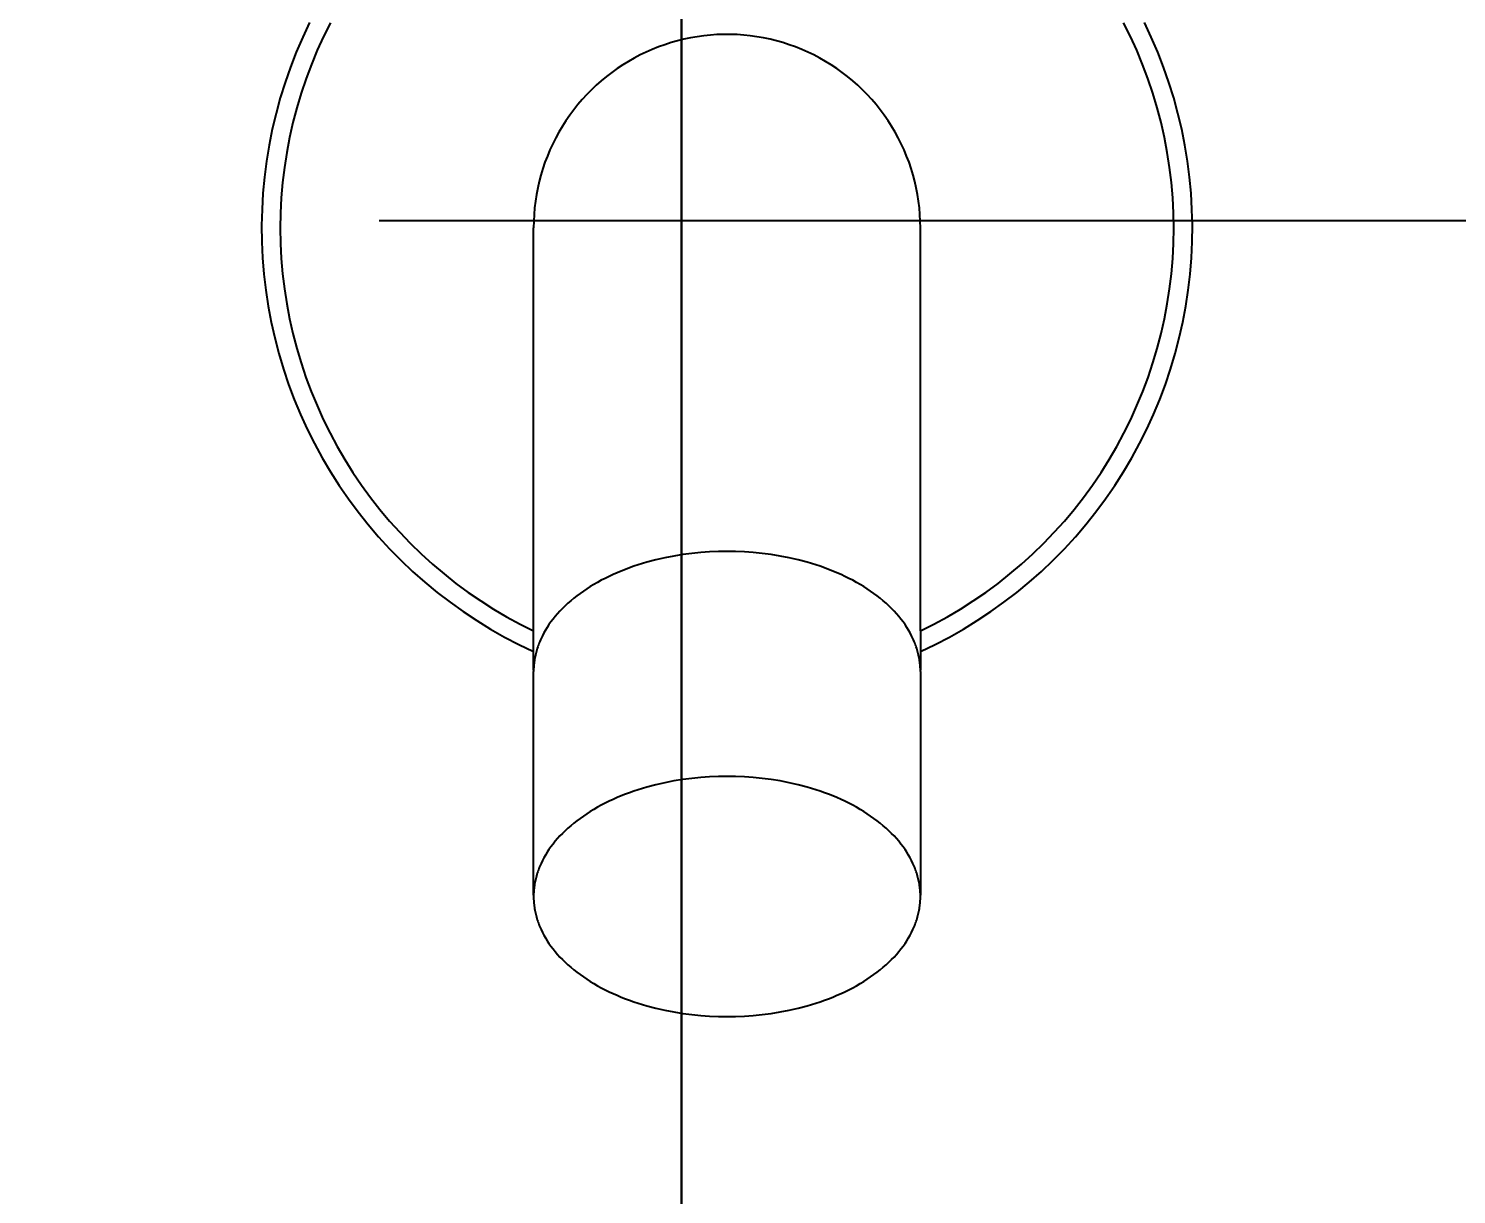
# Model space of a CAD drawing. Header units: metres. Extents: x 198 to 412, y -54 to 17.
# Drawn here: x 271.1131 to 271.2051, y -25.5512 to -25.476 of the extents above; entities that cross this region are included whole.
import ezdxf

# ---------------------------------------------------------------- set-up
doc = ezdxf.new("R2010")
doc.units = ezdxf.units.M
doc.header["$LTSCALE"] = 10
for name, color, linetype in [('01', 1, 'Continuous'), ('HT-253', 253, 'Continuous'), ('TCOTA', 1, 'Continuous'), ('TM-REVEST', 252, 'Continuous')]:
    doc.layers.add(name, color=color, linetype=linetype)
doc.styles.add('ARIAL', font='arial.ttf')
doc.dimstyles.new('ST-COTA-25', dxfattribs={"dimscale": 0.25, "dimtxt": 0.18, "dimasz": 0.1, "dimexe": 0.18, "dimexo": 0.0625, "dimgap": 0.09, "dimtad": 1, "dimzin": 4, "dimdsep": 46, "dimtxsty": 'ARIAL', "dimblk1": 'COTA_N', "dimblk2": 'COTA_N', "dimsah": 1, "dimcen": 0.09, "dimclrd": 8, "dimclre": 8, "dimclrt": 1, "dimadec": 0, "dimazin": 0, "dimtfac": 1, "dimtix": 1, "dimtmove": 0, "dimatfit": 3, "dimldrblk": 'COTA_N', "dimfxl": 0.18, "dimtolj": 1, "dimtzin": 0, "dimarcsym": 0})

# ---------------------------------------------------------------- blocks, each defined once
blk = doc.blocks.new('juego de ducha california')
for p, q in [((493.227777, 11757.264455, 0), (493.227333, 11757.263511, 0)), ((493.229117, 11757.264446, 0), (493.22868, 11757.263565, 0)), ((493.280697, 11757.263565, 0), (493.28026, 11757.264446, 0)), ((493.282044, 11757.263511, 0), (493.281599, 11757.264455, 0)), ((493.227333, 11757.263511, 0), (493.226921, 11757.262553, 0)), ((493.22868, 11757.263565, 0), (493.228273, 11757.26267, 0)), ((493.250672, 11757.263032, 0), (493.250267, 11757.262886, 0)), ((493.251082, 11757.263163, 0), (493.250672, 11757.263032, 0)), ((493.251496, 11757.263281, 0), (493.251082, 11757.263163, 0)), ((493.251914, 11757.263384, 0), (493.251496, 11757.263281, 0)), ((493.252335, 11757.263472, 0), (493.251914, 11757.263384, 0)), ((493.252759, 11757.263546, 0), (493.252335, 11757.263472, 0)), ((493.253186, 11757.263605, 0), (493.252759, 11757.263546, 0)), ((493.253614, 11757.26365, 0), (493.253186, 11757.263605, 0)), ((493.254043, 11757.263679, 0), (493.253614, 11757.26365, 0)), ((493.254473, 11757.263694, 0), (493.254043, 11757.263679, 0)), ((493.254904, 11757.263694, 0), (493.254473, 11757.263694, 0)), ((493.255334, 11757.263679, 0), (493.254904, 11757.263694, 0)), ((493.255763, 11757.26365, 0), (493.255334, 11757.263679, 0)), ((493.256191, 11757.263605, 0), (493.255763, 11757.26365, 0)), ((493.256618, 11757.263546, 0), (493.256191, 11757.263605, 0)), ((493.257042, 11757.263472, 0), (493.256618, 11757.263546, 0)), ((493.257463, 11757.263384, 0), (493.257042, 11757.263472, 0)), ((493.257881, 11757.263281, 0), (493.257463, 11757.263384, 0)), ((493.258295, 11757.263163, 0), (493.257881, 11757.263281, 0)), ((493.258705, 11757.263032, 0), (493.258295, 11757.263163, 0)), ((493.25911, 11757.262886, 0), (493.258705, 11757.263032, 0)), ((493.281104, 11757.26267, 0), (493.280697, 11757.263565, 0)), ((493.282456, 11757.262553, 0), (493.282044, 11757.263511, 0)), ((493.226921, 11757.262553, 0), (493.226543, 11757.26158, 0)), ((493.228273, 11757.26267, 0), (493.227896, 11757.261762, 0)), ((493.248704, 11757.262166, 0), (493.24833, 11757.261953, 0)), ((493.249085, 11757.262366, 0), (493.248704, 11757.262166, 0)), ((493.249473, 11757.262553, 0), (493.249085, 11757.262366, 0)), ((493.249867, 11757.262726, 0), (493.249473, 11757.262553, 0)), ((493.250267, 11757.262886, 0), (493.249867, 11757.262726, 0)), ((493.25951, 11757.262726, 0), (493.25911, 11757.262886, 0)), ((493.259904, 11757.262553, 0), (493.25951, 11757.262726, 0)), ((493.260292, 11757.262366, 0), (493.259904, 11757.262553, 0)), ((493.260673, 11757.262166, 0), (493.260292, 11757.262366, 0)), ((493.261047, 11757.261953, 0), (493.260673, 11757.262166, 0)), ((493.28148, 11757.261762, 0), (493.281104, 11757.26267, 0)), ((493.282834, 11757.26158, 0), (493.282456, 11757.262553, 0)), ((493.226543, 11757.26158, 0), (493.226199, 11757.260595, 0)), ((493.227896, 11757.261762, 0), (493.227551, 11757.260841, 0)), ((493.247255, 11757.261238, 0), (493.246914, 11757.260976, 0)), ((493.247605, 11757.261489, 0), (493.247255, 11757.261238, 0)), ((493.247964, 11757.261727, 0), (493.247605, 11757.261489, 0)), ((493.24833, 11757.261953, 0), (493.247964, 11757.261727, 0)), ((493.261413, 11757.261727, 0), (493.261047, 11757.261953, 0)), ((493.261772, 11757.261489, 0), (493.261413, 11757.261727, 0)), ((493.262122, 11757.261238, 0), (493.261772, 11757.261489, 0)), ((493.262463, 11757.260976, 0), (493.262122, 11757.261238, 0)), ((493.281826, 11757.260841, 0), (493.28148, 11757.261762, 0)), ((493.283178, 11757.260595, 0), (493.282834, 11757.26158, 0)), ((493.226199, 11757.260595, 0), (493.225889, 11757.259599, 0)), ((493.227551, 11757.260841, 0), (493.227238, 11757.259909, 0)), ((493.24626, 11757.260416, 0), (493.245948, 11757.26012, 0)), ((493.246582, 11757.260702, 0), (493.24626, 11757.260416, 0)), ((493.246914, 11757.260976, 0), (493.246582, 11757.260702, 0)), ((493.262795, 11757.260702, 0), (493.262463, 11757.260976, 0)), ((493.263117, 11757.260416, 0), (493.262795, 11757.260702, 0)), ((493.263429, 11757.26012, 0), (493.263117, 11757.260416, 0)), ((493.282139, 11757.259909, 0), (493.281826, 11757.260841, 0)), ((493.283488, 11757.259599, 0), (493.283178, 11757.260595, 0)), ((493.225889, 11757.259599, 0), (493.225614, 11757.258592, 0)), ((493.227238, 11757.259909, 0), (493.226956, 11757.258966, 0)), ((493.245355, 11757.259496, 0), (493.245076, 11757.259169, 0)), ((493.245646, 11757.259813, 0), (493.245355, 11757.259496, 0)), ((493.245948, 11757.26012, 0), (493.245646, 11757.259813, 0)), ((493.263731, 11757.259813, 0), (493.263429, 11757.26012, 0)), ((493.264022, 11757.259496, 0), (493.263731, 11757.259813, 0)), ((493.264301, 11757.259169, 0), (493.264022, 11757.259496, 0)), ((493.28242, 11757.258966, 0), (493.282139, 11757.259909, 0)), ((493.283763, 11757.258592, 0), (493.283488, 11757.259599, 0)), ((493.225614, 11757.258592, 0), (493.225375, 11757.257577, 0)), ((493.226956, 11757.258966, 0), (493.226707, 11757.258015, 0)), ((493.244551, 11757.258487, 0), (493.244306, 11757.258132, 0)), ((493.244807, 11757.258832, 0), (493.244551, 11757.258487, 0)), ((493.245076, 11757.259169, 0), (493.244807, 11757.258832, 0)), ((493.26457, 11757.258832, 0), (493.264301, 11757.259169, 0)), ((493.264826, 11757.258487, 0), (493.26457, 11757.258832, 0)), ((493.265071, 11757.258132, 0), (493.264826, 11757.258487, 0)), ((493.28267, 11757.258015, 0), (493.28242, 11757.258966, 0)), ((493.284002, 11757.257577, 0), (493.283763, 11757.258592, 0)), ((493.225375, 11757.257577, 0), (493.225171, 11757.256553, 0)), ((493.226707, 11757.258015, 0), (493.226491, 11757.257056, 0)), ((493.244074, 11757.25777, 0), (493.243854, 11757.2574, 0)), ((493.244306, 11757.258132, 0), (493.244074, 11757.25777, 0)), ((493.265303, 11757.25777, 0), (493.265071, 11757.258132, 0)), ((493.265522, 11757.2574, 0), (493.265303, 11757.25777, 0)), ((493.282886, 11757.257056, 0), (493.28267, 11757.258015, 0)), ((493.284206, 11757.256553, 0), (493.284002, 11757.257577, 0)), ((493.225171, 11757.256553, 0), (493.225002, 11757.255524, 0)), ((493.226491, 11757.257056, 0), (493.226307, 11757.25609, 0)), ((493.243454, 11757.256637, 0), (493.243274, 11757.256246, 0)), ((493.243648, 11757.257022, 0), (493.243454, 11757.256637, 0)), ((493.243854, 11757.2574, 0), (493.243648, 11757.257022, 0)), ((493.265729, 11757.257022, 0), (493.265522, 11757.2574, 0)), ((493.265922, 11757.256637, 0), (493.265729, 11757.257022, 0)), ((493.266103, 11757.256246, 0), (493.265922, 11757.256637, 0)), ((493.28307, 11757.25609, 0), (493.282886, 11757.257056, 0)), ((493.284375, 11757.255524, 0), (493.284206, 11757.256553, 0)), ((493.226307, 11757.25609, 0), (493.226157, 11757.255118, 0)), ((493.243108, 11757.255849, 0), (493.242955, 11757.255447, 0)), ((493.243274, 11757.256246, 0), (493.243108, 11757.255849, 0)), ((493.266269, 11757.255849, 0), (493.266103, 11757.256246, 0)), ((493.266422, 11757.255447, 0), (493.266269, 11757.255849, 0)), ((493.28322, 11757.255118, 0), (493.28307, 11757.25609, 0)), ((493.225002, 11757.255524, 0), (493.22487, 11757.254489, 0)), ((493.226157, 11757.255118, 0), (493.226039, 11757.254141, 0)), ((493.242817, 11757.255039, 0), (493.242692, 11757.254627, 0)), ((493.242955, 11757.255447, 0), (493.242817, 11757.255039, 0)), ((493.26656, 11757.255039, 0), (493.266422, 11757.255447, 0)), ((493.266685, 11757.254627, 0), (493.26656, 11757.255039, 0)), ((493.283337, 11757.254141, 0), (493.28322, 11757.255118, 0)), ((493.284507, 11757.254489, 0), (493.284375, 11757.255524, 0)), ((493.22487, 11757.254489, 0), (493.224773, 11757.25345, 0)), ((493.226039, 11757.254141, 0), (493.225956, 11757.253162, 0)), ((493.242486, 11757.253792, 0), (493.242405, 11757.253369, 0)), ((493.242582, 11757.254211, 0), (493.242486, 11757.253792, 0)), ((493.242692, 11757.254627, 0), (493.242582, 11757.254211, 0)), ((493.266795, 11757.254211, 0), (493.266685, 11757.254627, 0)), ((493.266891, 11757.253792, 0), (493.266795, 11757.254211, 0)), ((493.266972, 11757.253369, 0), (493.266891, 11757.253792, 0)), ((493.283421, 11757.253162, 0), (493.283337, 11757.254141, 0)), ((493.284604, 11757.25345, 0), (493.284507, 11757.254489, 0)), ((493.224773, 11757.25345, 0), (493.224713, 11757.252408, 0)), ((493.225956, 11757.253162, 0), (493.225905, 11757.252179, 0)), ((493.242338, 11757.252944, 0), (493.242286, 11757.252516, 0)), ((493.242405, 11757.253369, 0), (493.242338, 11757.252944, 0)), ((493.267039, 11757.252944, 0), (493.266972, 11757.253369, 0)), ((493.26709, 11757.252516, 0), (493.267039, 11757.252944, 0)), ((493.283472, 11757.252179, 0), (493.283421, 11757.253162, 0)), ((493.284664, 11757.252408, 0), (493.284604, 11757.25345, 0)), ((493.224713, 11757.252408, 0), (493.224689, 11757.251365, 0)), ((493.225905, 11757.252179, 0), (493.225888, 11757.251196, 0)), ((493.242249, 11757.252088, 0), (493.242227, 11757.251658, 0)), ((493.242286, 11757.252516, 0), (493.242249, 11757.252088, 0)), ((493.267128, 11757.252088, 0), (493.26709, 11757.252516, 0)), ((493.26715, 11757.251658, 0), (493.267128, 11757.252088, 0)), ((493.283488, 11757.251196, 0), (493.283472, 11757.252179, 0)), ((493.284688, 11757.251365, 0), (493.284664, 11757.252408, 0)), ((493.224689, 11757.251365, 0), (493.224701, 11757.250322, 0)), ((493.225888, 11757.251196, 0), (493.225905, 11757.250216, 0)), ((493.242227, 11757.251658, 0), (493.24222, 11757.251227, 0)), ((493.24222, 11757.222698, 0), (493.24222, 11757.251227, 0)), ((493.267157, 11757.251227, 0), (493.26715, 11757.251658, 0)), ((493.267157, 11757.225235, 0), (493.267157, 11757.251227, 0)), ((493.283472, 11757.250216, 0), (493.283488, 11757.251196, 0)), ((493.284676, 11757.250322, 0), (493.284688, 11757.251365, 0)), ((493.224701, 11757.250322, 0), (493.22475, 11757.249279, 0)), ((493.225905, 11757.250216, 0), (493.225955, 11757.249237, 0)), ((493.283422, 11757.249237, 0), (493.283472, 11757.250216, 0)), ((493.284627, 11757.249279, 0), (493.284676, 11757.250322, 0)), ((493.22475, 11757.249279, 0), (493.224835, 11757.248239, 0)), ((493.225955, 11757.249237, 0), (493.226038, 11757.248261, 0)), ((493.283338, 11757.248261, 0), (493.283422, 11757.249237, 0)), ((493.284542, 11757.248239, 0), (493.284627, 11757.249279, 0)), ((493.226038, 11757.248261, 0), (493.226155, 11757.247288, 0)), ((493.283222, 11757.247288, 0), (493.283338, 11757.248261, 0)), ((493.224835, 11757.248239, 0), (493.224955, 11757.247203, 0)), ((493.284422, 11757.247203, 0), (493.284542, 11757.248239, 0)), ((493.224955, 11757.247203, 0), (493.225112, 11757.246172, 0)), ((493.226155, 11757.247288, 0), (493.226304, 11757.246319, 0)), ((493.283073, 11757.246319, 0), (493.283222, 11757.247288, 0)), ((493.284265, 11757.246172, 0), (493.284422, 11757.247203, 0)), ((493.225112, 11757.246172, 0), (493.225305, 11757.245146, 0)), ((493.226304, 11757.246319, 0), (493.226487, 11757.245356, 0)), ((493.28289, 11757.245356, 0), (493.283073, 11757.246319, 0)), ((493.284072, 11757.245146, 0), (493.284265, 11757.246172, 0)), ((493.225305, 11757.245146, 0), (493.225533, 11757.244128, 0)), ((493.226487, 11757.245356, 0), (493.226702, 11757.2444, 0)), ((493.282675, 11757.2444, 0), (493.28289, 11757.245356, 0)), ((493.283844, 11757.244128, 0), (493.284072, 11757.245146, 0)), ((493.225533, 11757.244128, 0), (493.225796, 11757.243118, 0)), ((493.226702, 11757.2444, 0), (493.226949, 11757.243452, 0)), ((493.282428, 11757.243452, 0), (493.282675, 11757.2444, 0)), ((493.28358, 11757.243118, 0), (493.283844, 11757.244128, 0)), ((493.225796, 11757.243118, 0), (493.226095, 11757.242119, 0)), ((493.226949, 11757.243452, 0), (493.227229, 11757.242513, 0)), ((493.282148, 11757.242513, 0), (493.282428, 11757.243452, 0)), ((493.283282, 11757.242119, 0), (493.28358, 11757.243118, 0)), ((493.226095, 11757.242119, 0), (493.226428, 11757.24113, 0)), ((493.227229, 11757.242513, 0), (493.22754, 11757.241583, 0)), ((493.281837, 11757.241583, 0), (493.282148, 11757.242513, 0)), ((493.282949, 11757.24113, 0), (493.283282, 11757.242119, 0)), ((493.226428, 11757.24113, 0), (493.226795, 11757.240153, 0)), ((493.22754, 11757.241583, 0), (493.227883, 11757.240665, 0)), ((493.281494, 11757.240665, 0), (493.281837, 11757.241583, 0)), ((493.282582, 11757.240153, 0), (493.282949, 11757.24113, 0)), ((493.226795, 11757.240153, 0), (493.227196, 11757.23919, 0)), ((493.227883, 11757.240665, 0), (493.228257, 11757.239759, 0)), ((493.28112, 11757.239759, 0), (493.281494, 11757.240665, 0)), ((493.282181, 11757.23919, 0), (493.282582, 11757.240153, 0)), ((493.227196, 11757.23919, 0), (493.22763, 11757.238241, 0)), ((493.228257, 11757.239759, 0), (493.228661, 11757.238866, 0)), ((493.280716, 11757.238866, 0), (493.28112, 11757.239759, 0)), ((493.281747, 11757.238241, 0), (493.282181, 11757.23919, 0)), ((493.22763, 11757.238241, 0), (493.228097, 11757.237308, 0)), ((493.228661, 11757.238866, 0), (493.229096, 11757.237988, 0)), ((493.280281, 11757.237988, 0), (493.280716, 11757.238866, 0)), ((493.28128, 11757.237308, 0), (493.281747, 11757.238241, 0)), ((493.228097, 11757.237308, 0), (493.228596, 11757.236392, 0)), ((493.229096, 11757.237988, 0), (493.22956, 11757.237125, 0)), ((493.279817, 11757.237125, 0), (493.280281, 11757.237988, 0)), ((493.280781, 11757.236392, 0), (493.28128, 11757.237308, 0)), ((493.228596, 11757.236392, 0), (493.229126, 11757.235493, 0)), ((493.22956, 11757.237125, 0), (493.230053, 11757.236278, 0)), ((493.230053, 11757.236278, 0), (493.230575, 11757.235448, 0)), ((493.278802, 11757.235448, 0), (493.279324, 11757.236278, 0)), ((493.279324, 11757.236278, 0), (493.279817, 11757.237125, 0)), ((493.28025, 11757.235493, 0), (493.280781, 11757.236392, 0)), ((493.229126, 11757.235493, 0), (493.229688, 11757.234614, 0)), ((493.230575, 11757.235448, 0), (493.231125, 11757.234637, 0)), ((493.278252, 11757.234637, 0), (493.278802, 11757.235448, 0)), ((493.279689, 11757.234614, 0), (493.28025, 11757.235493, 0)), ((493.229688, 11757.234614, 0), (493.23028, 11757.233754, 0)), ((493.231125, 11757.234637, 0), (493.231702, 11757.233845, 0)), ((493.277675, 11757.233845, 0), (493.278252, 11757.234637, 0)), ((493.279097, 11757.233754, 0), (493.279689, 11757.234614, 0)), ((493.23028, 11757.233754, 0), (493.230901, 11757.232916, 0)), ((493.231702, 11757.233845, 0), (493.232306, 11757.233073, 0)), ((493.277071, 11757.233073, 0), (493.277675, 11757.233845, 0)), ((493.278476, 11757.232916, 0), (493.279097, 11757.233754, 0)), ((493.230901, 11757.232916, 0), (493.231551, 11757.2321, 0)), ((493.232306, 11757.233073, 0), (493.232935, 11757.232322, 0)), ((493.276442, 11757.232322, 0), (493.277071, 11757.233073, 0)), ((493.277826, 11757.2321, 0), (493.278476, 11757.232916, 0)), ((493.231551, 11757.2321, 0), (493.232229, 11757.231307, 0)), ((493.232935, 11757.232322, 0), (493.23359, 11757.231593, 0)), ((493.275787, 11757.231593, 0), (493.276442, 11757.232322, 0)), ((493.277148, 11757.231307, 0), (493.277826, 11757.2321, 0)), ((493.232229, 11757.231307, 0), (493.232934, 11757.230538, 0)), ((493.23359, 11757.231593, 0), (493.234269, 11757.230886, 0)), ((493.234269, 11757.230886, 0), (493.234972, 11757.230203, 0)), ((493.274405, 11757.230203, 0), (493.275108, 11757.230886, 0)), ((493.275108, 11757.230886, 0), (493.275787, 11757.231593, 0)), ((493.276443, 11757.230538, 0), (493.277148, 11757.231307, 0)), ((493.232934, 11757.230538, 0), (493.233666, 11757.229794, 0)), ((493.234972, 11757.230203, 0), (493.235698, 11757.229544, 0)), ((493.250677, 11757.229945, 0), (493.250099, 11757.229813, 0)), ((493.251258, 11757.230058, 0), (493.250677, 11757.229945, 0)), ((493.251839, 11757.230152, 0), (493.251258, 11757.230058, 0)), ((493.25242, 11757.230228, 0), (493.251839, 11757.230152, 0)), ((493.252996, 11757.230286, 0), (493.25242, 11757.230228, 0)), ((493.253568, 11757.230326, 0), (493.252996, 11757.230286, 0)), ((493.254133, 11757.230349, 0), (493.253568, 11757.230326, 0)), ((493.254688, 11757.230357, 0), (493.254133, 11757.230349, 0)), ((493.255244, 11757.230349, 0), (493.254688, 11757.230357, 0)), ((493.255809, 11757.230326, 0), (493.255244, 11757.230349, 0)), ((493.25638, 11757.230286, 0), (493.255809, 11757.230326, 0)), ((493.256957, 11757.230228, 0), (493.25638, 11757.230286, 0)), ((493.257538, 11757.230152, 0), (493.256957, 11757.230228, 0)), ((493.258119, 11757.230058, 0), (493.257538, 11757.230152, 0)), ((493.2587, 11757.229945, 0), (493.258119, 11757.230058, 0)), ((493.259278, 11757.229813, 0), (493.2587, 11757.229945, 0)), ((493.273679, 11757.229544, 0), (493.274405, 11757.230203, 0)), ((493.275711, 11757.229794, 0), (493.276443, 11757.230538, 0)), ((493.233666, 11757.229794, 0), (493.234423, 11757.229076, 0)), ((493.234423, 11757.229076, 0), (493.235204, 11757.228385, 0)), ((493.235698, 11757.229544, 0), (493.236446, 11757.228911, 0)), ((493.2476, 11757.228984, 0), (493.247339, 11757.228869, 0)), ((493.247865, 11757.229095, 0), (493.2476, 11757.228984, 0)), ((493.248135, 11757.229201, 0), (493.247865, 11757.229095, 0)), ((493.248407, 11757.229303, 0), (493.248135, 11757.229201, 0)), ((493.248683, 11757.2294, 0), (493.248407, 11757.229303, 0)), ((493.248962, 11757.229492, 0), (493.248683, 11757.2294, 0)), ((493.249243, 11757.229579, 0), (493.248962, 11757.229492, 0)), ((493.249526, 11757.229662, 0), (493.249243, 11757.229579, 0)), ((493.250099, 11757.229813, 0), (493.249526, 11757.229662, 0)), ((493.259851, 11757.229662, 0), (493.259278, 11757.229813, 0)), ((493.260134, 11757.229579, 0), (493.259851, 11757.229662, 0)), ((493.260415, 11757.229492, 0), (493.260134, 11757.229579, 0)), ((493.260694, 11757.2294, 0), (493.260415, 11757.229492, 0)), ((493.26097, 11757.229303, 0), (493.260694, 11757.2294, 0)), ((493.261242, 11757.229201, 0), (493.26097, 11757.229303, 0)), ((493.261512, 11757.229095, 0), (493.261242, 11757.229201, 0)), ((493.261777, 11757.228984, 0), (493.261512, 11757.229095, 0)), ((493.262038, 11757.228869, 0), (493.261777, 11757.228984, 0)), ((493.272931, 11757.228911, 0), (493.273679, 11757.229544, 0)), ((493.274173, 11757.228385, 0), (493.274954, 11757.229076, 0)), ((493.274954, 11757.229076, 0), (493.275711, 11757.229794, 0)), ((493.235204, 11757.228385, 0), (493.236009, 11757.227721, 0)), ((493.236446, 11757.228911, 0), (493.237214, 11757.228303, 0)), ((493.237214, 11757.228303, 0), (493.238004, 11757.227722, 0)), ((493.245872, 11757.228089, 0), (493.245646, 11757.227945, 0)), ((493.246103, 11757.228229, 0), (493.245872, 11757.228089, 0)), ((493.24634, 11757.228365, 0), (493.246103, 11757.228229, 0)), ((493.246582, 11757.228497, 0), (493.24634, 11757.228365, 0)), ((493.246829, 11757.228625, 0), (493.246582, 11757.228497, 0)), ((493.247082, 11757.228749, 0), (493.246829, 11757.228625, 0)), ((493.247339, 11757.228869, 0), (493.247082, 11757.228749, 0)), ((493.262295, 11757.228749, 0), (493.262038, 11757.228869, 0)), ((493.262548, 11757.228625, 0), (493.262295, 11757.228749, 0)), ((493.262795, 11757.228497, 0), (493.262548, 11757.228625, 0)), ((493.263037, 11757.228365, 0), (493.262795, 11757.228497, 0)), ((493.263274, 11757.228229, 0), (493.263037, 11757.228365, 0)), ((493.263505, 11757.228089, 0), (493.263274, 11757.228229, 0)), ((493.263731, 11757.227945, 0), (493.263505, 11757.228089, 0)), ((493.271373, 11757.227722, 0), (493.272162, 11757.228303, 0)), ((493.272162, 11757.228303, 0), (493.272931, 11757.228911, 0)), ((493.273367, 11757.227721, 0), (493.274173, 11757.228385, 0)), ((493.236009, 11757.227721, 0), (493.236837, 11757.227085, 0)), ((493.236837, 11757.227085, 0), (493.237686, 11757.226479, 0)), ((493.238004, 11757.227722, 0), (493.238812, 11757.227168, 0)), ((493.238812, 11757.227168, 0), (493.239639, 11757.226641, 0)), ((493.244616, 11757.227177, 0), (493.24443, 11757.227015, 0)), ((493.244809, 11757.227337, 0), (493.244616, 11757.227177, 0)), ((493.245008, 11757.227494, 0), (493.244809, 11757.227337, 0)), ((493.245214, 11757.227648, 0), (493.245008, 11757.227494, 0)), ((493.245427, 11757.227798, 0), (493.245214, 11757.227648, 0)), ((493.245646, 11757.227945, 0), (493.245427, 11757.227798, 0)), ((493.26395, 11757.227798, 0), (493.263731, 11757.227945, 0)), ((493.264162, 11757.227648, 0), (493.26395, 11757.227798, 0)), ((493.264369, 11757.227494, 0), (493.264162, 11757.227648, 0)), ((493.264568, 11757.227337, 0), (493.264369, 11757.227494, 0)), ((493.264761, 11757.227177, 0), (493.264568, 11757.227337, 0)), ((493.264946, 11757.227015, 0), (493.264761, 11757.227177, 0)), ((493.269738, 11757.226641, 0), (493.270565, 11757.227168, 0)), ((493.270565, 11757.227168, 0), (493.271373, 11757.227722, 0)), ((493.271691, 11757.226479, 0), (493.27254, 11757.227085, 0)), ((493.27254, 11757.227085, 0), (493.273367, 11757.227721, 0)), ((493.237686, 11757.226479, 0), (493.238556, 11757.225903, 0)), ((493.239639, 11757.226641, 0), (493.240483, 11757.226143, 0)), ((493.243613, 11757.226169, 0), (493.243472, 11757.225995, 0)), ((493.243761, 11757.226343, 0), (493.243613, 11757.226169, 0)), ((493.243917, 11757.226514, 0), (493.243761, 11757.226343, 0)), ((493.244081, 11757.226683, 0), (493.243917, 11757.226514, 0)), ((493.244252, 11757.22685, 0), (493.244081, 11757.226683, 0)), ((493.24443, 11757.227015, 0), (493.244252, 11757.22685, 0)), ((493.265125, 11757.22685, 0), (493.264946, 11757.227015, 0)), ((493.265296, 11757.226683, 0), (493.265125, 11757.22685, 0)), ((493.26546, 11757.226514, 0), (493.265296, 11757.226683, 0)), ((493.265616, 11757.226343, 0), (493.26546, 11757.226514, 0)), ((493.265764, 11757.226169, 0), (493.265616, 11757.226343, 0)), ((493.265905, 11757.225995, 0), (493.265764, 11757.226169, 0)), ((493.268894, 11757.226143, 0), (493.269738, 11757.226641, 0)), ((493.270821, 11757.225903, 0), (493.271691, 11757.226479, 0)), ((493.238556, 11757.225903, 0), (493.239445, 11757.225357, 0)), ((493.239445, 11757.225357, 0), (493.240353, 11757.224843, 0)), ((493.240483, 11757.226143, 0), (493.241344, 11757.225675, 0)), ((493.241344, 11757.225675, 0), (493.24222, 11757.225235, 0)), ((493.242985, 11757.225284, 0), (493.242883, 11757.225104, 0)), ((493.243095, 11757.225463, 0), (493.242985, 11757.225284, 0)), ((493.243213, 11757.225641, 0), (493.243095, 11757.225463, 0)), ((493.243338, 11757.225819, 0), (493.243213, 11757.225641, 0)), ((493.243472, 11757.225995, 0), (493.243338, 11757.225819, 0)), ((493.266039, 11757.225819, 0), (493.265905, 11757.225995, 0)), ((493.266164, 11757.225641, 0), (493.266039, 11757.225819, 0)), ((493.266282, 11757.225463, 0), (493.266164, 11757.225641, 0)), ((493.266392, 11757.225284, 0), (493.266282, 11757.225463, 0)), ((493.266494, 11757.225104, 0), (493.266392, 11757.225284, 0)), ((493.267157, 11757.225235, 0), (493.268033, 11757.225675, 0)), ((493.267157, 11757.225235, 0), (493.267157, 11757.222698, 0)), ((493.268033, 11757.225675, 0), (493.268894, 11757.226143, 0)), ((493.269024, 11757.224843, 0), (493.269931, 11757.225357, 0)), ((493.269931, 11757.225357, 0), (493.270821, 11757.225903, 0)), ((493.240353, 11757.224843, 0), (493.241278, 11757.22436, 0)), ((493.241278, 11757.22436, 0), (493.24222, 11757.22391, 0)), ((493.242549, 11757.224382, 0), (493.242516, 11757.224292, 0)), ((493.242585, 11757.224472, 0), (493.242549, 11757.224382, 0)), ((493.242621, 11757.224563, 0), (493.242585, 11757.224472, 0)), ((493.24266, 11757.224653, 0), (493.242621, 11757.224563, 0)), ((493.242701, 11757.224743, 0), (493.24266, 11757.224653, 0)), ((493.242788, 11757.224924, 0), (493.242701, 11757.224743, 0)), ((493.242883, 11757.225104, 0), (493.242788, 11757.224924, 0)), ((493.266589, 11757.224924, 0), (493.266494, 11757.225104, 0)), ((493.266676, 11757.224743, 0), (493.266589, 11757.224924, 0)), ((493.266717, 11757.224653, 0), (493.266676, 11757.224743, 0)), ((493.266755, 11757.224563, 0), (493.266717, 11757.224653, 0)), ((493.266792, 11757.224472, 0), (493.266755, 11757.224563, 0)), ((493.266827, 11757.224382, 0), (493.266792, 11757.224472, 0)), ((493.266861, 11757.224292, 0), (493.266827, 11757.224382, 0)), ((493.267157, 11757.22391, 0), (493.268099, 11757.22436, 0)), ((493.268099, 11757.22436, 0), (493.269024, 11757.224843, 0)), ((493.242284, 11757.223397, 0), (493.24227, 11757.223308, 0)), ((493.242299, 11757.223485, 0), (493.242284, 11757.223397, 0)), ((493.242316, 11757.223574, 0), (493.242299, 11757.223485, 0)), ((493.242335, 11757.223663, 0), (493.242316, 11757.223574, 0)), ((493.242355, 11757.223752, 0), (493.242335, 11757.223663, 0)), ((493.242378, 11757.223842, 0), (493.242355, 11757.223752, 0)), ((493.242402, 11757.223932, 0), (493.242378, 11757.223842, 0)), ((493.242428, 11757.224022, 0), (493.242402, 11757.223932, 0)), ((493.242455, 11757.224111, 0), (493.242428, 11757.224022, 0)), ((493.242485, 11757.224202, 0), (493.242455, 11757.224111, 0)), ((493.242516, 11757.224292, 0), (493.242485, 11757.224202, 0)), ((493.266892, 11757.224202, 0), (493.266861, 11757.224292, 0)), ((493.266921, 11757.224111, 0), (493.266892, 11757.224202, 0)), ((493.266949, 11757.224022, 0), (493.266921, 11757.224111, 0)), ((493.266975, 11757.223932, 0), (493.266949, 11757.224022, 0)), ((493.266999, 11757.223842, 0), (493.266975, 11757.223932, 0)), ((493.267021, 11757.223752, 0), (493.266999, 11757.223842, 0)), ((493.267042, 11757.223663, 0), (493.267021, 11757.223752, 0)), ((493.267061, 11757.223574, 0), (493.267042, 11757.223663, 0)), ((493.267078, 11757.223485, 0), (493.267061, 11757.223574, 0)), ((493.267093, 11757.223397, 0), (493.267078, 11757.223485, 0)), ((493.267107, 11757.223308, 0), (493.267093, 11757.223397, 0)), ((493.242223, 11757.222784, 0), (493.24222, 11757.222698, 0)), ((493.24222, 11757.222698, 0), (493.24222, 11757.222612, 0)), ((493.24222, 11757.2082, 0), (493.24222, 11757.222612, 0)), ((493.242227, 11757.222871, 0), (493.242223, 11757.222784, 0)), ((493.242232, 11757.222957, 0), (493.242227, 11757.222871, 0)), ((493.242239, 11757.223045, 0), (493.242232, 11757.222957, 0)), ((493.242248, 11757.223132, 0), (493.242239, 11757.223045, 0)), ((493.242258, 11757.22322, 0), (493.242248, 11757.223132, 0)), ((493.24227, 11757.223308, 0), (493.242258, 11757.22322, 0)), ((493.267119, 11757.22322, 0), (493.267107, 11757.223308, 0)), ((493.267129, 11757.223132, 0), (493.267119, 11757.22322, 0)), ((493.267138, 11757.223045, 0), (493.267129, 11757.223132, 0)), ((493.267145, 11757.222957, 0), (493.267138, 11757.223045, 0)), ((493.26715, 11757.222871, 0), (493.267145, 11757.222957, 0)), ((493.267154, 11757.222784, 0), (493.26715, 11757.222871, 0)), ((493.267157, 11757.222698, 0), (493.267154, 11757.222784, 0)), ((493.267157, 11757.222612, 0), (493.267157, 11757.222698, 0)), ((493.267157, 11757.222612, 0), (493.267157, 11757.2082, 0)), ((493.249526, 11757.215164, 0), (493.249243, 11757.215081, 0)), ((493.250099, 11757.215315, 0), (493.249526, 11757.215164, 0)), ((493.250677, 11757.215447, 0), (493.250099, 11757.215315, 0)), ((493.251258, 11757.21556, 0), (493.250677, 11757.215447, 0)), ((493.251839, 11757.215654, 0), (493.251258, 11757.21556, 0)), ((493.25242, 11757.21573, 0), (493.251839, 11757.215654, 0)), ((493.252996, 11757.215787, 0), (493.25242, 11757.21573, 0)), ((493.253568, 11757.215828, 0), (493.252996, 11757.215787, 0)), ((493.254133, 11757.215851, 0), (493.253568, 11757.215828, 0)), ((493.254688, 11757.215859, 0), (493.254133, 11757.215851, 0)), ((493.255244, 11757.215851, 0), (493.254688, 11757.215859, 0)), ((493.255809, 11757.215828, 0), (493.255244, 11757.215851, 0)), ((493.25638, 11757.215787, 0), (493.255809, 11757.215828, 0)), ((493.256957, 11757.21573, 0), (493.25638, 11757.215787, 0)), ((493.257538, 11757.215654, 0), (493.256957, 11757.21573, 0)), ((493.258119, 11757.21556, 0), (493.257538, 11757.215654, 0)), ((493.2587, 11757.215447, 0), (493.258119, 11757.21556, 0)), ((493.259278, 11757.215315, 0), (493.2587, 11757.215447, 0)), ((493.259851, 11757.215164, 0), (493.259278, 11757.215315, 0)), ((493.260134, 11757.215081, 0), (493.259851, 11757.215164, 0)), ((493.247082, 11757.214251, 0), (493.246829, 11757.214127, 0)), ((493.247339, 11757.21437, 0), (493.247082, 11757.214251, 0)), ((493.2476, 11757.214486, 0), (493.247339, 11757.21437, 0)), ((493.247865, 11757.214596, 0), (493.2476, 11757.214486, 0)), ((493.248135, 11757.214703, 0), (493.247865, 11757.214596, 0)), ((493.248407, 11757.214804, 0), (493.248135, 11757.214703, 0)), ((493.248683, 11757.214901, 0), (493.248407, 11757.214804, 0)), ((493.248962, 11757.214994, 0), (493.248683, 11757.214901, 0)), ((493.249243, 11757.215081, 0), (493.248962, 11757.214994, 0)), ((493.260415, 11757.214994, 0), (493.260134, 11757.215081, 0)), ((493.260694, 11757.214901, 0), (493.260415, 11757.214994, 0)), ((493.26097, 11757.214804, 0), (493.260694, 11757.214901, 0)), ((493.261242, 11757.214703, 0), (493.26097, 11757.214804, 0)), ((493.261512, 11757.214596, 0), (493.261242, 11757.214703, 0)), ((493.261777, 11757.214486, 0), (493.261512, 11757.214596, 0)), ((493.262038, 11757.21437, 0), (493.261777, 11757.214486, 0)), ((493.262295, 11757.214251, 0), (493.262038, 11757.21437, 0)), ((493.262548, 11757.214127, 0), (493.262295, 11757.214251, 0)), ((493.245427, 11757.2133, 0), (493.245214, 11757.213149, 0)), ((493.245646, 11757.213447, 0), (493.245427, 11757.2133, 0)), ((493.245872, 11757.21359, 0), (493.245646, 11757.213447, 0)), ((493.246103, 11757.21373, 0), (493.245872, 11757.21359, 0)), ((493.24634, 11757.213866, 0), (493.246103, 11757.21373, 0)), ((493.246582, 11757.213999, 0), (493.24634, 11757.213866, 0)), ((493.246829, 11757.214127, 0), (493.246582, 11757.213999, 0)), ((493.262795, 11757.213999, 0), (493.262548, 11757.214127, 0)), ((493.263037, 11757.213866, 0), (493.262795, 11757.213999, 0)), ((493.263274, 11757.21373, 0), (493.263037, 11757.213866, 0)), ((493.263505, 11757.21359, 0), (493.263274, 11757.21373, 0)), ((493.263731, 11757.213447, 0), (493.263505, 11757.21359, 0)), ((493.26395, 11757.2133, 0), (493.263731, 11757.213447, 0)), ((493.264162, 11757.213149, 0), (493.26395, 11757.2133, 0)), ((493.244252, 11757.212352, 0), (493.244081, 11757.212185, 0)), ((493.24443, 11757.212517, 0), (493.244252, 11757.212352, 0)), ((493.244616, 11757.212679, 0), (493.24443, 11757.212517, 0)), ((493.244809, 11757.212839, 0), (493.244616, 11757.212679, 0)), ((493.245008, 11757.212996, 0), (493.244809, 11757.212839, 0)), ((493.245214, 11757.213149, 0), (493.245008, 11757.212996, 0)), ((493.264369, 11757.212996, 0), (493.264162, 11757.213149, 0)), ((493.264568, 11757.212839, 0), (493.264369, 11757.212996, 0)), ((493.264761, 11757.212679, 0), (493.264568, 11757.212839, 0)), ((493.264946, 11757.212517, 0), (493.264761, 11757.212679, 0)), ((493.265125, 11757.212352, 0), (493.264946, 11757.212517, 0)), ((493.265296, 11757.212185, 0), (493.265125, 11757.212352, 0)), ((493.243472, 11757.211496, 0), (493.243338, 11757.21132, 0)), ((493.243613, 11757.211671, 0), (493.243472, 11757.211496, 0)), ((493.243761, 11757.211844, 0), (493.243613, 11757.211671, 0)), ((493.243917, 11757.212015, 0), (493.243761, 11757.211844, 0)), ((493.244081, 11757.212185, 0), (493.243917, 11757.212015, 0)), ((493.26546, 11757.212015, 0), (493.265296, 11757.212185, 0)), ((493.265616, 11757.211844, 0), (493.26546, 11757.212015, 0)), ((493.265764, 11757.211671, 0), (493.265616, 11757.211844, 0)), ((493.265905, 11757.211496, 0), (493.265764, 11757.211671, 0)), ((493.266039, 11757.21132, 0), (493.265905, 11757.211496, 0)), ((493.242883, 11757.210606, 0), (493.242788, 11757.210426, 0)), ((493.242985, 11757.210786, 0), (493.242883, 11757.210606, 0)), ((493.243095, 11757.210965, 0), (493.242985, 11757.210786, 0)), ((493.243213, 11757.211143, 0), (493.243095, 11757.210965, 0)), ((493.243338, 11757.21132, 0), (493.243213, 11757.211143, 0)), ((493.266164, 11757.211143, 0), (493.266039, 11757.21132, 0)), ((493.266282, 11757.210965, 0), (493.266164, 11757.211143, 0)), ((493.266392, 11757.210786, 0), (493.266282, 11757.210965, 0)), ((493.266494, 11757.210606, 0), (493.266392, 11757.210786, 0)), ((493.266589, 11757.210426, 0), (493.266494, 11757.210606, 0)), ((493.242455, 11757.209613, 0), (493.242428, 11757.209523, 0)), ((493.242485, 11757.209703, 0), (493.242455, 11757.209613, 0)), ((493.242516, 11757.209793, 0), (493.242485, 11757.209703, 0)), ((493.242549, 11757.209884, 0), (493.242516, 11757.209793, 0)), ((493.242585, 11757.209974, 0), (493.242549, 11757.209884, 0)), ((493.242621, 11757.210064, 0), (493.242585, 11757.209974, 0)), ((493.24266, 11757.210155, 0), (493.242621, 11757.210064, 0)), ((493.242701, 11757.210245, 0), (493.24266, 11757.210155, 0)), ((493.242788, 11757.210426, 0), (493.242701, 11757.210245, 0)), ((493.266676, 11757.210245, 0), (493.266589, 11757.210426, 0)), ((493.266717, 11757.210155, 0), (493.266676, 11757.210245, 0)), ((493.266755, 11757.210064, 0), (493.266717, 11757.210155, 0)), ((493.266792, 11757.209974, 0), (493.266755, 11757.210064, 0)), ((493.266827, 11757.209884, 0), (493.266792, 11757.209974, 0)), ((493.266861, 11757.209793, 0), (493.266827, 11757.209884, 0)), ((493.266892, 11757.209703, 0), (493.266861, 11757.209793, 0)), ((493.266921, 11757.209613, 0), (493.266892, 11757.209703, 0)), ((493.266949, 11757.209523, 0), (493.266921, 11757.209613, 0)), ((493.242258, 11757.208722, 0), (493.242248, 11757.208634, 0)), ((493.24227, 11757.20881, 0), (493.242258, 11757.208722, 0)), ((493.242284, 11757.208898, 0), (493.24227, 11757.20881, 0)), ((493.242299, 11757.208987, 0), (493.242284, 11757.208898, 0)), ((493.242316, 11757.209076, 0), (493.242299, 11757.208987, 0)), ((493.242335, 11757.209165, 0), (493.242316, 11757.209076, 0)), ((493.242355, 11757.209254, 0), (493.242335, 11757.209165, 0)), ((493.242378, 11757.209344, 0), (493.242355, 11757.209254, 0)), ((493.242402, 11757.209433, 0), (493.242378, 11757.209344, 0)), ((493.242428, 11757.209523, 0), (493.242402, 11757.209433, 0)), ((493.266975, 11757.209433, 0), (493.266949, 11757.209523, 0)), ((493.266999, 11757.209344, 0), (493.266975, 11757.209433, 0)), ((493.267021, 11757.209254, 0), (493.266999, 11757.209344, 0)), ((493.267042, 11757.209165, 0), (493.267021, 11757.209254, 0)), ((493.267061, 11757.209076, 0), (493.267042, 11757.209165, 0)), ((493.267078, 11757.208987, 0), (493.267061, 11757.209076, 0)), ((493.267093, 11757.208898, 0), (493.267078, 11757.208987, 0)), ((493.267107, 11757.20881, 0), (493.267093, 11757.208898, 0)), ((493.267119, 11757.208722, 0), (493.267107, 11757.20881, 0)), ((493.267129, 11757.208634, 0), (493.267119, 11757.208722, 0)), ((493.242223, 11757.208286, 0), (493.24222, 11757.2082, 0)), ((493.24222, 11757.2082, 0), (493.24222, 11757.208114, 0)), ((493.24222, 11757.208114, 0), (493.24222, 11757.208028, 0)), ((493.24222, 11757.208028, 0), (493.242223, 11757.207942, 0)), ((493.242227, 11757.208372, 0), (493.242223, 11757.208286, 0)), ((493.242223, 11757.207942, 0), (493.242227, 11757.207855, 0)), ((493.242232, 11757.208459, 0), (493.242227, 11757.208372, 0)), ((493.242227, 11757.207855, 0), (493.242232, 11757.207769, 0)), ((493.242239, 11757.208546, 0), (493.242232, 11757.208459, 0)), ((493.242232, 11757.207769, 0), (493.242239, 11757.207681, 0)), ((493.242248, 11757.208634, 0), (493.242239, 11757.208546, 0)), ((493.267138, 11757.208546, 0), (493.267129, 11757.208634, 0)), ((493.267145, 11757.208459, 0), (493.267138, 11757.208546, 0)), ((493.267138, 11757.207681, 0), (493.267145, 11757.207769, 0)), ((493.26715, 11757.208372, 0), (493.267145, 11757.208459, 0)), ((493.267145, 11757.207769, 0), (493.26715, 11757.207855, 0)), ((493.267154, 11757.208286, 0), (493.26715, 11757.208372, 0)), ((493.26715, 11757.207855, 0), (493.267154, 11757.207942, 0)), ((493.267157, 11757.2082, 0), (493.267154, 11757.208286, 0)), ((493.267154, 11757.207942, 0), (493.267157, 11757.208028, 0)), ((493.267157, 11757.208114, 0), (493.267157, 11757.2082, 0)), ((493.267157, 11757.208028, 0), (493.267157, 11757.208114, 0)), ((493.242239, 11757.207681, 0), (493.242248, 11757.207594, 0)), ((493.242248, 11757.207594, 0), (493.242258, 11757.207506, 0)), ((493.242258, 11757.207506, 0), (493.24227, 11757.207418, 0)), ((493.24227, 11757.207418, 0), (493.242284, 11757.20733, 0)), ((493.242284, 11757.20733, 0), (493.242299, 11757.207241, 0)), ((493.242299, 11757.207241, 0), (493.242316, 11757.207152, 0)), ((493.242316, 11757.207152, 0), (493.242335, 11757.207063, 0)), ((493.242335, 11757.207063, 0), (493.242355, 11757.206974, 0)), ((493.242355, 11757.206974, 0), (493.242378, 11757.206884, 0)), ((493.242378, 11757.206884, 0), (493.242402, 11757.206794, 0)), ((493.266975, 11757.206794, 0), (493.266999, 11757.206884, 0)), ((493.266999, 11757.206884, 0), (493.267021, 11757.206974, 0)), ((493.267021, 11757.206974, 0), (493.267042, 11757.207063, 0)), ((493.267042, 11757.207063, 0), (493.267061, 11757.207152, 0)), ((493.267061, 11757.207152, 0), (493.267078, 11757.207241, 0)), ((493.267078, 11757.207241, 0), (493.267093, 11757.20733, 0)), ((493.267093, 11757.20733, 0), (493.267107, 11757.207418, 0)), ((493.267107, 11757.207418, 0), (493.267119, 11757.207506, 0)), ((493.267119, 11757.207506, 0), (493.267129, 11757.207594, 0)), ((493.267129, 11757.207594, 0), (493.267138, 11757.207681, 0)), ((493.242402, 11757.206794, 0), (493.242428, 11757.206705, 0)), ((493.242428, 11757.206705, 0), (493.242455, 11757.206615, 0)), ((493.242455, 11757.206615, 0), (493.242485, 11757.206525, 0)), ((493.242485, 11757.206525, 0), (493.242516, 11757.206434, 0)), ((493.242516, 11757.206434, 0), (493.242549, 11757.206344, 0)), ((493.242549, 11757.206344, 0), (493.242585, 11757.206254, 0)), ((493.242585, 11757.206254, 0), (493.242621, 11757.206163, 0)), ((493.242621, 11757.206163, 0), (493.24266, 11757.206073, 0)), ((493.24266, 11757.206073, 0), (493.242701, 11757.205983, 0)), ((493.242701, 11757.205983, 0), (493.242788, 11757.205802, 0)), ((493.266589, 11757.205802, 0), (493.266676, 11757.205983, 0)), ((493.266676, 11757.205983, 0), (493.266717, 11757.206073, 0)), ((493.266717, 11757.206073, 0), (493.266755, 11757.206163, 0)), ((493.266755, 11757.206163, 0), (493.266792, 11757.206254, 0)), ((493.266792, 11757.206254, 0), (493.266827, 11757.206344, 0)), ((493.266827, 11757.206344, 0), (493.266861, 11757.206434, 0)), ((493.266861, 11757.206434, 0), (493.266892, 11757.206525, 0)), ((493.266892, 11757.206525, 0), (493.266921, 11757.206615, 0)), ((493.266921, 11757.206615, 0), (493.266949, 11757.206705, 0)), ((493.266949, 11757.206705, 0), (493.266975, 11757.206794, 0)), ((493.242788, 11757.205802, 0), (493.242883, 11757.205622, 0)), ((493.242883, 11757.205622, 0), (493.242985, 11757.205442, 0)), ((493.242985, 11757.205442, 0), (493.243095, 11757.205263, 0)), ((493.243095, 11757.205263, 0), (493.243213, 11757.205085, 0)), ((493.243213, 11757.205085, 0), (493.243338, 11757.204907, 0)), ((493.266039, 11757.204907, 0), (493.266164, 11757.205085, 0)), ((493.266164, 11757.205085, 0), (493.266282, 11757.205263, 0)), ((493.266282, 11757.205263, 0), (493.266392, 11757.205442, 0)), ((493.266392, 11757.205442, 0), (493.266494, 11757.205622, 0)), ((493.266494, 11757.205622, 0), (493.266589, 11757.205802, 0)), ((493.243338, 11757.204907, 0), (493.243472, 11757.204731, 0)), ((493.243472, 11757.204731, 0), (493.243613, 11757.204557, 0)), ((493.243613, 11757.204557, 0), (493.243761, 11757.204384, 0)), ((493.243761, 11757.204384, 0), (493.243917, 11757.204212, 0)), ((493.243917, 11757.204212, 0), (493.244081, 11757.204043, 0)), ((493.265296, 11757.204043, 0), (493.26546, 11757.204212, 0)), ((493.26546, 11757.204212, 0), (493.265616, 11757.204384, 0)), ((493.265616, 11757.204384, 0), (493.265764, 11757.204557, 0)), ((493.265764, 11757.204557, 0), (493.265905, 11757.204731, 0)), ((493.265905, 11757.204731, 0), (493.266039, 11757.204907, 0)), ((493.244081, 11757.204043, 0), (493.244252, 11757.203876, 0)), ((493.244252, 11757.203876, 0), (493.24443, 11757.203711, 0)), ((493.24443, 11757.203711, 0), (493.244616, 11757.203549, 0)), ((493.244616, 11757.203549, 0), (493.244809, 11757.203389, 0)), ((493.244809, 11757.203389, 0), (493.245008, 11757.203232, 0)), ((493.245008, 11757.203232, 0), (493.245214, 11757.203079, 0)), ((493.264162, 11757.203079, 0), (493.264369, 11757.203232, 0)), ((493.264369, 11757.203232, 0), (493.264568, 11757.203389, 0)), ((493.264568, 11757.203389, 0), (493.264761, 11757.203549, 0)), ((493.264761, 11757.203549, 0), (493.264946, 11757.203711, 0)), ((493.264946, 11757.203711, 0), (493.265125, 11757.203876, 0)), ((493.265125, 11757.203876, 0), (493.265296, 11757.204043, 0)), ((493.245214, 11757.203079, 0), (493.245427, 11757.202928, 0)), ((493.245427, 11757.202928, 0), (493.245646, 11757.202781, 0)), ((493.245646, 11757.202781, 0), (493.245872, 11757.202637, 0)), ((493.245872, 11757.202637, 0), (493.246103, 11757.202497, 0)), ((493.246103, 11757.202497, 0), (493.24634, 11757.202361, 0)), ((493.24634, 11757.202361, 0), (493.246582, 11757.202229, 0)), ((493.246582, 11757.202229, 0), (493.246829, 11757.202101, 0)), ((493.262548, 11757.202101, 0), (493.262795, 11757.202229, 0)), ((493.262795, 11757.202229, 0), (493.263037, 11757.202361, 0)), ((493.263037, 11757.202361, 0), (493.263274, 11757.202497, 0)), ((493.263274, 11757.202497, 0), (493.263505, 11757.202637, 0)), ((493.263505, 11757.202637, 0), (493.263731, 11757.202781, 0)), ((493.263731, 11757.202781, 0), (493.26395, 11757.202928, 0)), ((493.26395, 11757.202928, 0), (493.264162, 11757.203079, 0)), ((493.246829, 11757.202101, 0), (493.247082, 11757.201977, 0)), ((493.247082, 11757.201977, 0), (493.247339, 11757.201857, 0)), ((493.247339, 11757.201857, 0), (493.2476, 11757.201742, 0)), ((493.2476, 11757.201742, 0), (493.247865, 11757.201631, 0)), ((493.247865, 11757.201631, 0), (493.248135, 11757.201525, 0)), ((493.248135, 11757.201525, 0), (493.248407, 11757.201423, 0)), ((493.248407, 11757.201423, 0), (493.248683, 11757.201326, 0)), ((493.248683, 11757.201326, 0), (493.248962, 11757.201234, 0)), ((493.260415, 11757.201234, 0), (493.260694, 11757.201326, 0)), ((493.260694, 11757.201326, 0), (493.26097, 11757.201423, 0)), ((493.26097, 11757.201423, 0), (493.261242, 11757.201525, 0)), ((493.261242, 11757.201525, 0), (493.261512, 11757.201631, 0)), ((493.261512, 11757.201631, 0), (493.261777, 11757.201742, 0)), ((493.261777, 11757.201742, 0), (493.262038, 11757.201857, 0)), ((493.262038, 11757.201857, 0), (493.262295, 11757.201977, 0)), ((493.262295, 11757.201977, 0), (493.262548, 11757.202101, 0)), ((493.248962, 11757.201234, 0), (493.249243, 11757.201147, 0)), ((493.249243, 11757.201147, 0), (493.249526, 11757.201064, 0)), ((493.249526, 11757.201064, 0), (493.250099, 11757.200913, 0)), ((493.250099, 11757.200913, 0), (493.250677, 11757.200781, 0)), ((493.250677, 11757.200781, 0), (493.251258, 11757.200668, 0)), ((493.251258, 11757.200668, 0), (493.251839, 11757.200574, 0)), ((493.251839, 11757.200574, 0), (493.25242, 11757.200498, 0)), ((493.25242, 11757.200498, 0), (493.252996, 11757.200441, 0)), ((493.252996, 11757.200441, 0), (493.253568, 11757.2004, 0)), ((493.253568, 11757.2004, 0), (493.254133, 11757.200377, 0)), ((493.255244, 11757.200377, 0), (493.255809, 11757.2004, 0)), ((493.255809, 11757.2004, 0), (493.25638, 11757.200441, 0)), ((493.25638, 11757.200441, 0), (493.256957, 11757.200498, 0)), ((493.256957, 11757.200498, 0), (493.257538, 11757.200574, 0)), ((493.257538, 11757.200574, 0), (493.258119, 11757.200668, 0)), ((493.258119, 11757.200668, 0), (493.2587, 11757.200781, 0)), ((493.2587, 11757.200781, 0), (493.259278, 11757.200913, 0)), ((493.259278, 11757.200913, 0), (493.259851, 11757.201064, 0)), ((493.259851, 11757.201064, 0), (493.260134, 11757.201147, 0)), ((493.260134, 11757.201147, 0), (493.260415, 11757.201234, 0)), ((493.254133, 11757.200377, 0), (493.254688, 11757.200369, 0)), ((493.254688, 11757.200369, 0), (493.255244, 11757.200377, 0))]:
    blk.add_line(p, q)
blk = doc.blocks.new('COTA_N')
for p, q in [((0, 0.5), (0, -0.5)), ((-1, 0), (0, 0))]:
    blk.add_line(p, q)
at = {"color": 3, "const_width": 0.065}
blk.add_lwpolyline([(0.1414, 0.1414), (0.2828, 0.2828), (0, 0), (-0.1414, -0.1414), (-0.2828, -0.2828)], dxfattribs=at)
blk = doc.blocks.new('*D265')
at = {"layer": 'Defpoints', "color": 0, "transparency": 16777216}
for p in [(271.143418, -24.138), (271.563112, -24.138), (271.067369, -26.187673)]:
    blk.add_point(p, dxfattribs=at)
at = {"layer": 'TCOTA', "color": 8, "lineweight": -2, "transparency": 16777216}
for p, q in [((271.159043, -24.138), (271.608112, -24.138)), ((271.563112, -26.162673), (271.563112, -24.163)), ((271.082994, -26.187673), (271.608112, -26.187673))]:
    blk.add_line(p, q, dxfattribs=at)
at = {"layer": 'TCOTA', "color": 8, "lineweight": -2, "transparency": 16777216, "xscale": 0.025, "yscale": 0.025, "zscale": 0.025}
for p, rotation in [((271.563112, -24.138), 90), ((271.563112, -26.187673), 270)]:
    blk.add_blockref('COTA_N', p, dxfattribs=dict(at, rotation=rotation))
at = {"layer": 'TCOTA', "color": 2, "transparency": 16777216, "insert": (271.517637, -25.162837), "char_height": 0.045, "attachment_point": 5, "rotation": 90, "style": 'ARIAL'}
blk.add_mtext('\\A1;2.05', dxfattribs=at)
blk = doc.blocks.new('*D231')
at = {"layer": 'Defpoints', "color": 0, "transparency": 16777216}
for p in [(271.120051, -25.488394), (271.120051, -26.187673), (271.230376, -26.187673)]:
    blk.add_point(p, dxfattribs=at)
at = {"layer": 'TCOTA', "color": 8, "lineweight": -2, "transparency": 16777216}
for p, q in [((271.135676, -25.488394), (271.275376, -25.488394)), ((271.230376, -25.513394), (271.230376, -26.162673)), ((271.135676, -26.187673), (271.275376, -26.187673))]:
    blk.add_line(p, q, dxfattribs=at)
at = {"layer": 'TCOTA', "color": 8, "lineweight": -2, "transparency": 16777216, "xscale": 0.025, "yscale": 0.025, "zscale": 0.025}
for p, rotation in [((271.230376, -25.488394), 90), ((271.230376, -26.187673), 270)]:
    blk.add_blockref('COTA_N', p, dxfattribs=dict(at, rotation=rotation))
at = {"layer": 'TCOTA', "color": 2, "transparency": 16777216, "insert": (271.184901, -25.838034), "char_height": 0.045, "attachment_point": 5, "rotation": 90, "style": 'ARIAL'}
blk.add_mtext('\\A1;.70', dxfattribs=at)
blk = doc.blocks.new('*D266')
at = {"layer": 'Defpoints', "color": 0, "transparency": 16777216}
for p in [(271.282097, -25.187673), (271.173869, -25.488394), (271.338605, -25.488394)]:
    blk.add_point(p, dxfattribs=at)
at = {"layer": 'TCOTA', "color": 8, "lineweight": -2, "transparency": 16777216}
for p, q in [((271.297722, -25.187673), (271.383605, -25.187673)), ((271.338605, -25.212673), (271.338605, -25.463394)), ((271.189494, -25.488394), (271.383605, -25.488394))]:
    blk.add_line(p, q, dxfattribs=at)
at = {"layer": 'TCOTA', "color": 8, "lineweight": -2, "transparency": 16777216, "xscale": 0.025, "yscale": 0.025, "zscale": 0.025}
for p, rotation in [((271.338605, -25.187673), 90), ((271.338605, -25.488394), 270)]:
    blk.add_blockref('COTA_N', p, dxfattribs=dict(at, rotation=rotation))
at = {"layer": 'TCOTA', "color": 1, "transparency": 16777216, "insert": (271.293113, -25.338034), "char_height": 0.045, "attachment_point": 5, "rotation": 90, "style": 'ARIAL'}
blk.add_mtext('\\A1;.30', dxfattribs=at)

msp = doc.modelspace()

# ---------------------------------------------------------------- hatches: boundary and pattern name
at = {"layer": 'HT-253'}
h = msp.add_hatch(dxfattribs=at)
h.set_pattern_fill('AR-CONC', color=1, scale=0.0005, angle=45, double=1)
h.set_pattern_definition([(95, (-306.13264, -11787.62538), (0.07004732517, 0.0587766897), [0.009525, -0.104775]), (40, (-306.13264, -11787.62538), (-0.0800092266, 0.0550883643), [0.00762, -0.0838202921]), (145.4514447, (-306.1268, -11787.62048), (-0.0099618988, 0.1138650511), [0.0080950044, -0.0890451223]), (91.1842, (-306.1506, -11787.60742), (0.1107051216, 0.0809767064), [0.0142875, -0.1571625]), (141.6355576, (-306.14138, -11787.60067), (-0.0035433087, 0.1714133818), [0.0121425116, -0.133567804]), (36.1841512, (-306.1506, -11787.60742), (-0.0035433087, 0.1714133818), [0.0114299835, -0.125729866]), (66, (-306.13713, -11787.602926), (0.08975998965, 0.01744757454), [0.009525, -0.104775]), (11, (-306.13713, -11787.60293), (-0.04326996326, 0.0869705966), [0.00762, -0.08382]), (116.451445, (-306.12965, -11787.60147), (0.04649002594, 0.10441817135), [0.0080950044, -0.0890449688]), (82.5, (-306.13264, -11787.625377), (-0.02880273453, 0.03098670684), [0, -0.082804, 0, -0.08509, 0, -0.0841375]), (52.5, (-306.13264, -11787.625377), (-0.01179486366, 0.05904350014), [0, -0.048514, 0, -0.080899, 0, -0.0320675]), (12.5, (-306.152666, -11787.645403), (0.04996393152, 0.04591309779), [0, -0.03175, 0, -0.09906, 0, -0.131445]), (2.5, (-306.161647, -11787.654383), (0.0433819522, 0.06136119644), [0, -0.041275, 0, -0.065786, 0, -0.093345])])
h.paths.add_polyline_path([(273.207253, -25.307673), (271.62403, -25.307673), (271.62403, -25.507673), (273.057459, -25.507673), (273.056658, -25.462436), (273.207253, -25.462436)])
h.paths.add_polyline_path([(272.602866, -25.432673), (272.602866, -25.382673), (272.652866, -25.382673), (272.652866, -25.397673), (273.002866, -25.397673), (273.002866, -25.382673), (273.052866, -25.382673), (273.052866, -25.432673), (273.002866, -25.432673), (273.002866, -25.417673), (272.652866, -25.417673), (272.652866, -25.432673)], flags=16)
h.paths.add_polyline_path([(273.106252, -25.41844), (273.106252, -25.414848, -0.407181), (273.108204, -25.412849, -0.006022), (273.130252, -25.412583, -0.006022), (273.152301, -25.412849, -0.407176), (273.154252, -25.414848), (273.154252, -25.41836, 0.0132)], flags=16)
h.paths.add_polyline_path([(269.677195, -25.307673), (268.146505, -25.307673), (268.146505, -25.507673), (269.677195, -25.507673)])
h.paths.add_polyline_path([(268.82183, -25.432673), (268.77183, -25.432673), (268.77183, -25.417673), (268.404972, -25.417673), (268.404972, -25.432673), (268.354972, -25.432673), (268.354972, -25.382673), (268.404972, -25.382673), (268.404972, -25.397673), (268.77183, -25.397673), (268.77183, -25.382673), (268.82183, -25.382673)], flags=16)
h.paths.add_polyline_path([(268.297957, -25.462436), (268.29699, -25.462436, 0.442962), (268.297864, -25.461472), (268.295869, -25.441004, 0.369787), (268.273534, -25.419552, 0.020398), (268.199384, -25.41836), (268.199384, -25.412898, -0.006555), (268.223384, -25.412583, -0.006555), (268.247384, -25.412898), (268.247384, -25.41844, -0.007196), (268.273534, -25.419552, -0.369792), (268.295869, -25.441005)], flags=16)

# ---------------------------------------------------------------- linework, layer by layer
at = {"layer": 'TM-REVEST'}
for points in [[(270.726599, -25.887673), (270.726599, -25.287673), (271.155174, -25.287673), (271.155174, -25.887673), (270.726599, -25.887673)], [(271.155174, -25.887673), (271.155174, -25.287673), (271.58403, -25.287673), (271.58403, -25.887673), (271.165174, -25.887673)]]:
    msp.add_lwpolyline(points, dxfattribs=at)

# ---------------------------------------------------------------- block references
at = {"layer": '01'}
msp.add_blockref('juego de ducha california', (-222.096587, -11782.740082, 0), dxfattribs=at)

# ---------------------------------------------------------------- dimensions: what is measured, and where the dimension line sits
at = {"layer": 'TCOTA'}
for base, p1, p2, picture, middle in [((271.563112, -24.138), (271.067369, -26.187673), (271.143418, -24.138), '*D265', (271.517637, -25.162837)), ((271.230376, -26.187673), (271.120051, -25.488394), (271.120051, -26.187673), '*D231', (271.184901, -25.838034))]:
    dim = msp.add_linear_dim(base=base, p1=p1, p2=p2, angle=90, dimstyle='ST-COTA-25', override={"dimclrt": 2}, dxfattribs=at)
    dim.commit()
    dim.dimension.update_dxf_attribs({"geometry": picture, "text_midpoint": middle})
dim = msp.add_linear_dim(base=(271.338605, -25.488394), p1=(271.282097, -25.187673), p2=(271.173869, -25.488394), angle=90, dimstyle='ST-COTA-25', dxfattribs=at)
dim.commit()
dim.dimension.update_dxf_attribs({"geometry": '*D266', "text_midpoint": (271.293113, -25.338034)})

doc.saveas('drawing.dxf')
